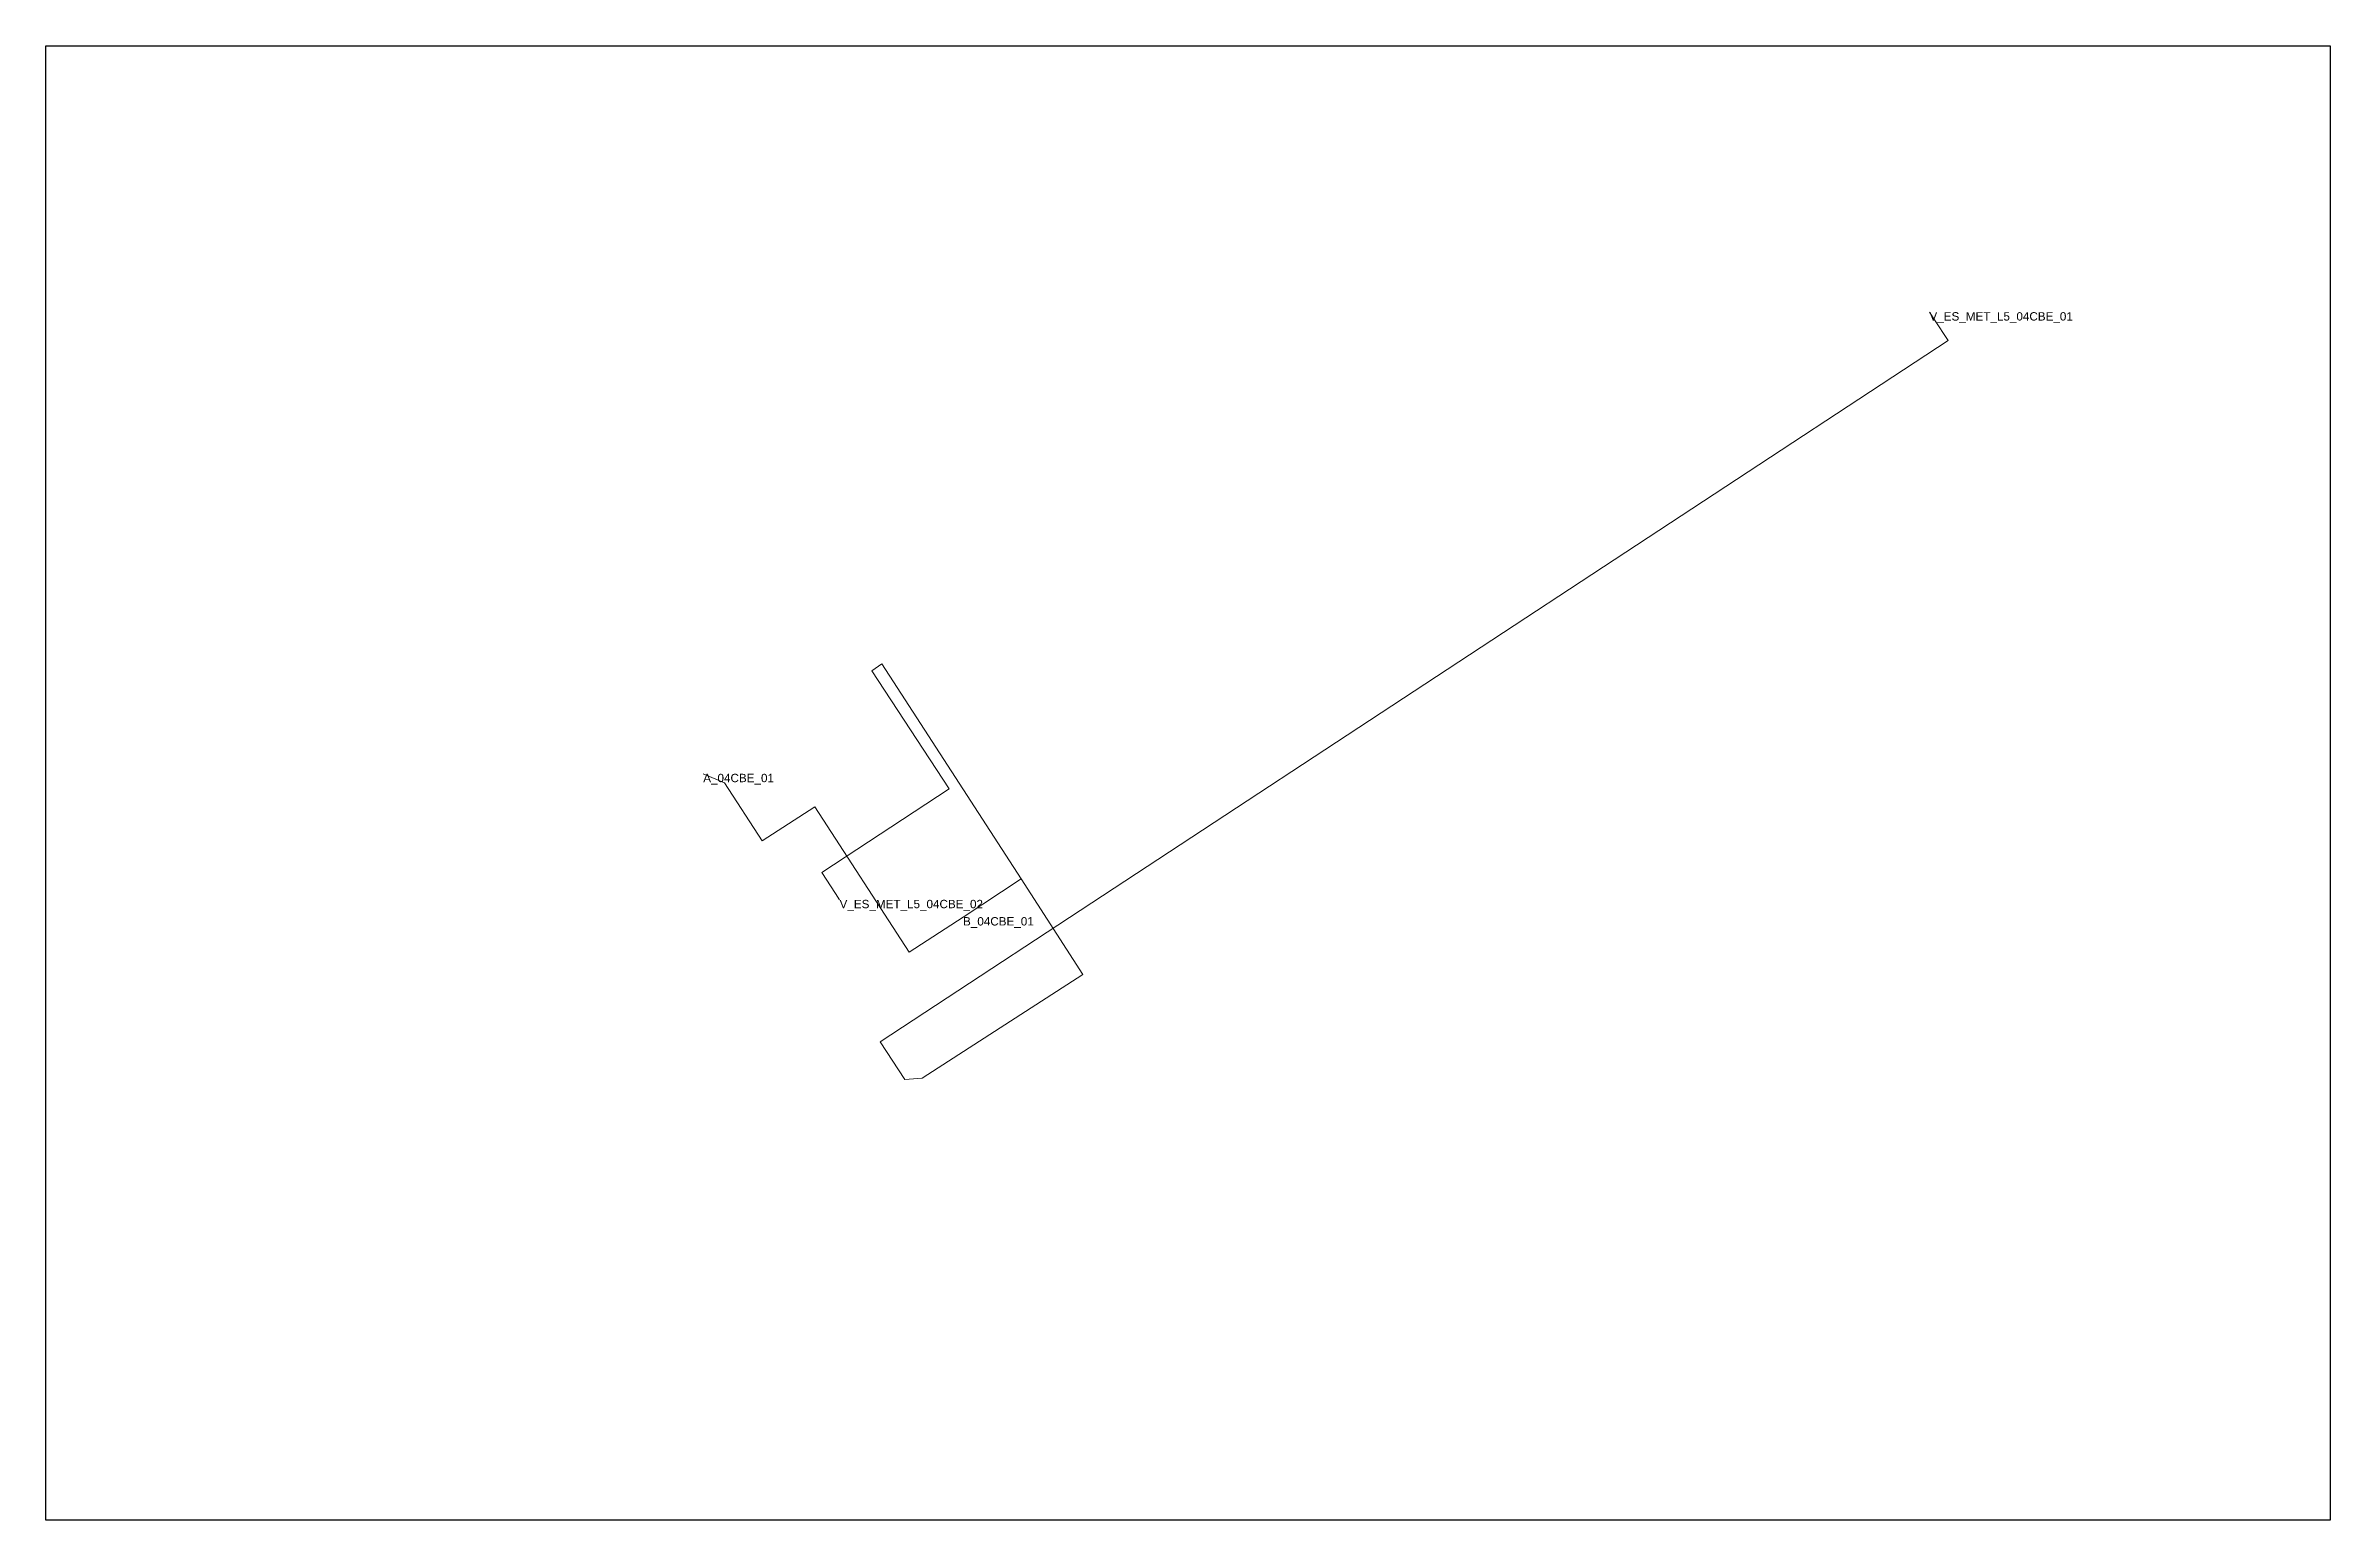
# Model space of a CAD drawing. Header units: metres. Extents: x 423939 to 424076, y 4579795 to 4579883.
import ezdxf

# ---------------------------------------------------------------- set-up
doc = ezdxf.new("R2010")
doc.units = ezdxf.units.M
doc.header["$MEASUREMENT"] = 0
for name, color, linetype, lineweight in [('01_A_AccesTren_t', 7, 'Continuous', 0), ('01_C_AccesExt_t', 7, 'Continuous', 0), ('01_I_Ascensor_l', 7, 'Continuous', 0), ('01_I_BarreraTarifaria_t', 7, 'Continuous', 0), ('01_I_Horitzontal_l', 7, 'Continuous', 0), ('01_I_Rampa_l', 7, 'Continuous', 0)]:
    doc.layers.add(name, color=color, linetype=linetype, lineweight=lineweight)
doc.styles.add('Style-Arial', font='arial.ttf')

# ---------------------------------------------------------------- blocks, each defined once
blk = doc.blocks.new('*U17')
for p, q in [((-68.361472, 44.110778), (-68.359472, 44.110778)), ((-68.361472, 44.110778), (-68.361472, 44.108778)), ((68.36154, 44.110778), (68.35954, 44.110778)), ((68.36154, 44.110778), (68.36154, 44.108778)), ((-68.361472, -44.110847), (-68.361472, -44.108847)), ((-68.361472, -44.110847), (-68.359472, -44.110847)), ((68.36154, -44.110847), (68.35954, -44.110847)), ((68.36154, -44.110847), (68.36154, -44.108847))]:
    blk.add_line(p, q)
at = {"flags": 128}
blk.add_lwpolyline([(-68.361472, 44.110778), (68.36154, 44.110778), (68.36154, -44.110847), (-68.361472, -44.110847), (-68.361472, 44.110778)], dxfattribs=at)

msp = doc.modelspace()

# ---------------------------------------------------------------- linework, layer by layer
at = {"layer": '01_I_Ascensor_l'}
for p, q in [((423988.882948, 4579845.850236, -10), (423988.283071, 4579845.440998, -20)), ((423978.197713, 4579839.275197), (423979.463403, 4579838.734618, -10)), ((423991.308724, 4579821.061148, -10), (423990.266593, 4579820.980577, -20))]:
    msp.add_line(p, q, dxfattribs=at)
at = {"layer": '01_I_Horitzontal_l'}
for p in [(423988.882948, 4579845.850236, -10), (423993.746108, 4579830.700113, -10)]:
    msp.add_line(p, (423997.226581, 4579832.983005, -10), dxfattribs=at)
at = {"layer": '01_I_Horitzontal_l', "flags": 128}
for points, elevation in [([(423990.266593, 4579820.980577), (423988.787993, 4579823.232427), (424052.691814, 4579865.192676), (424051.886703, 4579866.42769)], -20), ([(423986.112934, 4579832.107186), (423985.285502, 4579833.369328), (423992.916756, 4579838.373403), (423988.283071, 4579845.440998)], -20), ([(423979.463403, 4579838.734618), (423981.725665, 4579835.257179), (423984.870517, 4579837.303075), (423990.528048, 4579828.606592), (423993.746108, 4579830.700113)], -10), ([(423997.226581, 4579832.983005), (424000.917838, 4579827.272989), (423991.308724, 4579821.061148)], -10)]:
    msp.add_lwpolyline(points, dxfattribs=dict(at, elevation=elevation))
at = {"layer": '01_I_Rampa_l'}
for p, q in [((424051.886703, 4579866.42769, -20), (424051.581551, 4579866.893343, -20)), ((423986.112934, 4579832.107186, -20), (423986.357252, 4579831.734518, -20))]:
    msp.add_line(p, q, dxfattribs=at)

# ---------------------------------------------------------------- block references
msp.add_blockref('*U17', (424007.20825, 4579838.72555, -10))

# ---------------------------------------------------------------- texts
at = {"layer": '01_A_AccesTren_t', "char_height": 0.5, "attachment_point": 1, "line_spacing_factor": 1.2, "style": 'Style-Arial'}
for s, insert in [('V_ES_MET_L5_04CBE_01', (424051.581551, 4579866.893343, -20)), ('V_ES_MET_L5_04CBE_02', (423986.357252, 4579831.734518, -20))]:
    msp.add_mtext(s, dxfattribs=dict(at, insert=insert))
at = {"layer": '01_C_AccesExt_t', "insert": (423978.197713, 4579839.275197), "char_height": 0.5, "attachment_point": 1, "line_spacing_factor": 1.2, "style": 'Style-Arial'}
msp.add_mtext('A_04CBE_01', dxfattribs=at)
at = {"layer": '01_I_BarreraTarifaria_t', "insert": (423993.746108, 4579830.700113, -10), "char_height": 0.5, "attachment_point": 1, "line_spacing_factor": 1.2, "style": 'Style-Arial'}
msp.add_mtext('B_04CBE_01', dxfattribs=at)

doc.saveas('drawing.dxf')
